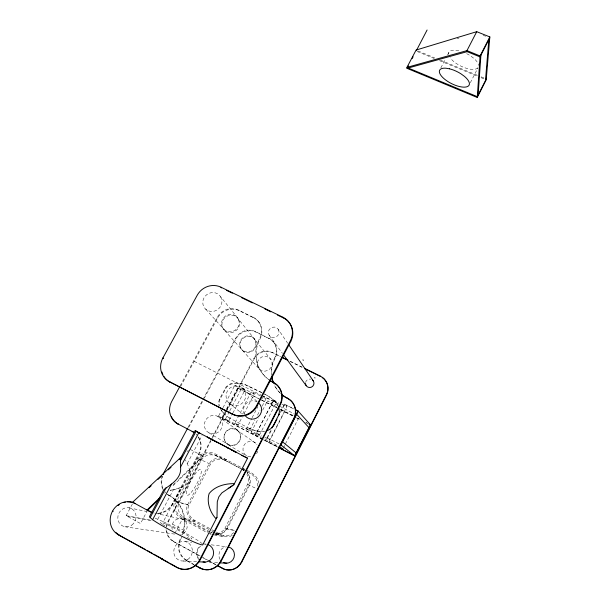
<?xml version="1.0" encoding="UTF-8"?>
<svg xmlns="http://www.w3.org/2000/svg" width="600" height="600" viewBox="0 0 600 600"><rect width="100%" height="100%" fill="white"/><g stroke="black" fill="none" stroke-linecap="round" stroke-linejoin="round"><path stroke-width="0.45" stroke-dasharray="3 2.25" d="M257.625 486.105C258.795 478.418 251.325 473.168 245.048 470.783M261.608 392.438L243.952 384L236.805 382.785L230.587 383.707L226.252 386.632L219.525 398.963L218.61 402.12L218.955 405.683M261.975 392.805L244.358 384.382L237.218 383.16L231.015 384.082L226.68 387.007L219.968 399.315L219.06 402.465L219.405 406.013M216.36 533.602C219.885 533.332 223.343 531.39 224.985 528.195L247.478 484.485C249.105 481.312 248.663 477.412 246.915 474.39M243.495 469.972L226.11 460.845C221.04 457.995 213.382 458.745 210.45 464.265L188.933 505.26C186.023 510.908 189.675 517.808 194.97 520.515L211.298 529.38M226.635 459.825C221.002 456.668 212.505 457.5 209.243 463.627L187.725 504.607C184.485 510.877 188.55 518.55 194.43 521.558L210.757 530.43M240.645 467.183L215.97 454.237C210.067 450.93 201.165 451.822 197.73 458.228L175.05 501.18C171.637 507.743 175.852 515.798 182.017 518.955L207.653 532.912M226.11 460.845C219 456.255 205.2 448.35 198.998 458.895L176.317 501.862C173.243 507.772 177.045 515.025 182.587 517.86L208.222 531.81M283.275 448.132L284.962 444.825M285.39 443.993L298.507 418.32M470.332 82.74L477.817 68.093M280.545 411.45L284.355 404.062L286.83 406.688L269.752 439.838L267 437.722L270.81 430.335M267.405 438.037L271.207 430.665M280.5 412.643L284.722 404.452L294.278 409.252M268.882 442.283L284.798 411.36M214.875 534.945C219.39 535.178 224.167 533.033 226.275 528.893L248.767 485.168L249.915 480.51L248.925 475.537M259.395 435.173L276.233 402.638L273.69 400.05L256.582 433.058L259.395 435.173L246.487 428.528L251.685 418.56M260.377 395.888L251.513 391.403L234.862 423.173L249.405 430.665L254.94 420.022M257.498 415.11L260.048 410.197M262.178 406.103L266.01 398.737L263.362 396.135L276.233 402.638M251.115 432.368L258.39 418.35M262.68 410.115L267.39 401.048M440.85 67.875L445.478 58.957M447.585 54.907L448.845 52.477M186.165 560.46L186.225 560.34A16.245 15.225 -72.4 0 1 180.39 538.582L180.938 538.658A16.215 15.195 -72.5 0 0 186.765 560.362L186.165 560.46L194.138 564.877M262.755 439.065A17.91 0.57 27.6 0 1 255.757 434.332L272.19 402.638L279.435 406.072M252.112 417.728L257.737 406.935M261.638 399.457L262.935 396.967M229.395 411.585L225.502 418.972L237.892 425.355L242.205 417.112M243.93 413.812L254.288 394.028L251.513 391.403M229.822 410.76L241.928 387.78L254.288 394.028M222.548 408.555L218.603 416.018L228.615 421.178L232.447 413.888M232.868 413.077L244.792 390.405L241.928 387.78M174.968 533.235L182.363 519.135M157.875 513.285A17.558 16.41 -65 0 0 172.282 503.73L198.51 454.08A17.19 16.237 -59.9 0 0 197.032 435.382M222.983 407.73L234.81 385.35L244.792 390.405M155.16 518.205L163.275 521.715L181.455 487.312L185.97 484.928L189.33 481.118C191.895 473.978 188.76 466.125 185.34 459.817M158.512 513.42A17.513 16.372 -65 0 0 172.89 503.888L199.058 454.35A17.152 16.207 -60 0 0 196.132 434.123M225.968 409.965L221.655 418.147L277.118 446.737M226.395 409.147L237.615 387.877L258.525 398.467M262.612 439.335L222.06 418.433L225.075 412.717M226.792 409.447L237.99 388.215L234.81 385.35M166.23 526.44A14.745 13.808 -69.7 0 1 167.85 521.595L210.63 440.475M212.377 437.16L226.343 410.67M226.785 409.845L253.845 358.522A13.785 13.305 -44.7 0 1 272.13 352.32L280.455 356.43M166.665 527.168A14.715 13.785 -69.7 0 1 168.36 521.692L225.87 412.62M226.305 411.795L254.19 358.905A13.755 13.283 -44.8 0 1 272.438 352.718L280.748 356.827M157.755 519.24L173.415 489.683L181.455 487.312L173.767 489.87L170.28 490.335M187.2 463.665L202.058 435.607M132.428 503.903L126.127 515.632L140.498 523.545L146.782 511.755M188.137 427.275L235.56 338.407A15.082 14.46 -42.2 0 1 255.555 331.62L268.95 338.49A15.09 14.527 -42.4 0 1 275.1 358.245A30.405 29.655 -42.9 0 0 271.635 373.403M188.797 427.283L203.79 399.188M204.225 398.362L235.965 338.873A15.053 14.438 -42.3 0 1 255.923 332.093L268.95 338.49M180.127 385.942L217.058 317.558A16.418 15.63 -40.4 0 1 238.822 310.163L253.395 317.618A16.433 15.712 -40.3 0 1 259.987 339A33.127 32.13 -39.9 0 0 268.41 379.455M180.608 386.528L217.545 318.105A16.388 15.6 -40.4 0 1 239.265 310.725L253.395 317.618M164.535 493.155L165.885 491.857M173.288 484.71L175.305 482.76M178.672 479.505L202.905 456.105L203.4 456.345L171.855 486.84M186.983 451.673L188.347 450.412M233.79 532.62C228.892 537.555 221.257 534.9 215.445 533.888C219.93 534.683 225.09 532.882 227.235 528.668L249.48 485.4C251.752 481.095 249.84 476.048 247.14 472.425M232.312 535.403C226.23 538.597 219.285 535.32 213.03 534.757M457.185 38.685L458.955 38.152M170.13 490.252L173.415 489.683M264.87 431.235C259.462 432.112 253.928 430.62 249.09 428.22L256.755 431.175L263.82 431.73M183.165 561.023L196.942 561.705M209.377 562.32L218.58 562.778M186.225 560.34L186.765 560.362M166.058 529.62A14.745 13.808 -69.7 0 0 173.093 541.29L200.572 556.207M185.363 541.59L191.708 542.385M202.59 543.75L206.212 544.2M211.245 544.83L226.695 546.765M124.905 526.748L175.2 534.188M458.79 50.745L455.228 50.205A16.455 6.87 26.7 0 0 448.605 54.338M208.522 533.062L211.118 533.513M215.452 534.263L224.048 536.625M212.415 532.553L210.653 532.237L212.197 532.972M213.292 532.71L219.458 533.812L224.077 535.395M127.448 516.36L151.358 520.702M126.127 515.632L151.087 520.207M167.85 521.595L168.36 521.692M226.275 528.893L234.93 530.685M128.97 507.787L147.27 511.627M153.555 512.94L154.2 513.075M155.505 513.352L183.015 519.345A8.1 7.59 -69.5 0 1 186.368 529.995L185.235 531.78A8.1 7.59 -69.5 0 1 180.6 534.57M182.017 518.955L194.43 521.558M224.985 528.195L234.517 530.183M182.587 517.86L194.97 520.515M172.282 503.73L172.89 503.888M176.317 501.862L188.933 505.26M175.05 501.18L187.725 504.607M167.123 494.272A15.908 14.962 -64.1 0 0 168.78 495.322L169.343 495.48A32.483 30.247 -67.7 0 1 182.678 534.757M209.985 533.94L211.192 534.352M483.202 35.295L485.655 36.277M418.2 51.052L434.572 57.765M440.61 60.233L477.66 75.427M481.11 76.838L484.553 78.255M417 51.42L434.303 58.515M439.493 60.645L477.555 76.252M481.02 77.67L484.478 79.095M247.478 484.485L256.77 488.707M217.725 456.502C212.46 453.548 204.517 454.335 201.465 460.05L179.04 502.597C176.002 508.447 179.775 515.625 185.265 518.438L209.835 531.795M195.548 459.683L196.103 459.938M197.73 458.228L210.45 464.265M198.51 454.08L199.058 454.35M255.757 434.332L261.42 437.145M290.445 361.373L302.108 367.132M289.89 361.343L303.195 367.913M264.832 394.065L272.827 399.165L278.048 404.947M262.778 393.21L269.13 396.607L275.16 401.423M284.355 404.062L293.978 408.923M273.69 400.05L278.618 402.54M281.903 404.197L286.83 406.688M194.212 361.327L261.075 395.115M261.907 395.543L278.625 403.987M263.595 397.515L266.01 398.737M261.87 400.162L276.923 407.79M280.267 409.478L293.647 416.257M296.993 417.952L299.505 419.22M306.195 422.61L307.868 423.457M237.99 388.215L260.535 399.63M261.368 400.058L276.397 407.67M280.567 409.778L293.093 416.123M296.43 417.817L298.935 419.085M305.61 422.467L307.282 423.315M279.78 406.245L291.54 412.515A17.79 1.133 27.6 0 1 294.022 413.955M249.487 428.513L229.05 417.78M267 437.722L280.673 444.757M256.582 433.058L261.525 435.6M264.817 437.295L269.752 439.838M263.445 439.763L277.515 447.015M264.855 438.908L275.183 444.382A17.91 0.57 27.6 0 1 278.46 446.205M244.47 470.528L242.97 469.755L244.425 470.625M245.22 470.918L250.47 473.632M242.257 468.03C248.88 471.24 257.925 474.877 258.99 483.33M215.415 455.303L240.907 468.69M190.215 449.4L203.4 456.345M212.115 529.822L215.377 531.6M216.195 532.043L219.458 533.812M211.567 530.873L214.837 532.65M215.655 533.092L218.917 534.862M172.462 524.123L185.55 531.278M201.39 556.658L207.93 560.257M208.748 560.715L216.105 564.765M173.093 541.29L200.115 556.178M203.392 557.977L207.487 560.235M208.305 560.685L215.678 564.75M186.697 560.49L193.86 564.45M228.278 444.855L246.945 456.007M209.002 432.87L228.308 444.442M229.485 418.095L224.993 414.743M236.228 429.668L255.757 443.22M217.74 416.34L238.028 430.455A8.587 8.228 -60.1 0 1 234.667 444.893A8.587 8.228 -60.1 0 1 224.212 435.165A8.587 8.228 -60.1 0 1 238.028 430.455M218.603 416.018L222.06 418.433M225.502 418.972L228.615 421.178M234.862 423.173L237.892 425.355M246.487 428.528L249.405 430.665M243.09 468.585L244.597 469.725M242.37 469.56L243.728 470.588M219.525 398.963L219.968 399.315M229.103 403.252L242.692 414.022M225.345 387.99L225.78 388.357M242.7 388.245A10.125 9.712 -52.4 0 1 238.74 405.202A10.125 9.712 -52.4 0 1 226.312 393.847A10.125 9.712 -52.4 0 1 242.7 388.245L257.407 401.783M248.715 385.935L249.105 386.31M225.428 415.058L220.538 409.403M263.13 374.37L263.528 374.805M205.702 309.173L224.243 329.73M224.632 330.502L242.235 349.995M242.542 350.483L259.597 369.353M217.058 317.558L217.545 318.105M235.56 338.407L235.965 338.873M253.845 358.522L254.19 358.905M274.597 400.868L278.04 405.75M246.975 472.785L248.917 475.395M223.702 413.355L220.987 409.732M255.03 339.84A8.272 7.928 -42.2 0 1 248.377 352.447A8.272 7.928 -42.2 0 1 240.968 340.86A8.272 7.928 -42.2 0 1 255.03 339.84L271.005 359.58A7.575 7.312 -44.6 0 1 264.952 371.175A7.575 7.312 -44.6 0 1 258.12 360.495A7.575 7.312 -44.6 0 1 271.005 359.58M220.545 296.663A9.788 9.24 -38.8 0 1 212.565 311.445A9.788 9.24 -38.8 0 1 203.962 297.938A9.788 9.24 -38.8 0 1 220.545 296.663L237.9 318.157A9.03 8.587 -40.2 0 1 230.595 331.853A9.03 8.587 -40.2 0 1 222.585 319.298A9.03 8.587 -40.2 0 1 237.9 318.157M238.267 318.945A9.015 8.58 -40.3 0 1 230.978 332.625A9.015 8.58 -40.3 0 1 222.975 320.093A9.015 8.58 -40.3 0 1 238.267 318.945L254.752 339.33A8.295 7.95 -42.1 0 1 248.085 351.96A8.295 7.95 -42.1 0 1 240.66 340.35A8.295 7.95 -42.1 0 1 254.752 339.33M252.983 317.07A16.462 15.742 -40.3 0 1 259.59 338.49L259.987 339M268.605 338.032A15.12 14.558 -42.4 0 1 274.763 357.817L275.1 358.245M238.822 310.163L239.265 310.725M255.555 331.62L255.923 332.093M272.13 352.32L272.438 352.718M257.843 320.82L258.24 321.368M259.072 322.47L259.47 323.01M273.09 341.505L273.428 341.962M274.23 343.028L274.567 343.485M269.19 335.295L282.435 353.332M278.243 329.355A5.415 5.213 -37.6 0 1 273.915 337.605A5.415 5.213 -37.6 0 1 268.995 330.03A5.415 5.213 -37.6 0 1 278.243 329.355L287.663 343.215M172.26 529.455A8.1 7.59 -69.5 0 1 172.065 525.308L172.733 523.305A8.1 7.59 -69.5 0 1 181.132 518.73M305.61 382.47A4.275 4.185 -45.7 0 1 310.65 379.14M244.38 414.353A9.322 8.985 -55.2 0 1 256.815 401.678M293.108 415.403A17.79 1.133 27.6 0 1 286.755 412.357L282.72 410.295A17.79 1.133 27.6 0 1 278.715 408.165M277.178 407.325A17.79 1.133 27.6 0 1 272.19 402.638M277.185 446.482A17.91 0.57 27.6 0 1 270.84 443.295L266.79 441.202A17.91 0.57 27.6 0 1 263.543 439.485M477.893 67.77A16.455 6.87 26.7 0 1 464.722 67.74A16.455 6.87 26.7 0 1 450.127 57.758M466.65 53.64A16.455 6.87 26.7 0 1 470.4 55.8L473.678 58.238A16.455 6.87 26.7 0 1 478.59 65.453M199.125 559.793A9.045 8.49 -74 0 1 200.055 546.015M204.907 544.125A9.045 8.49 -74 0 1 206.392 544.185M182.04 536.34A32.483 30.247 -67.7 0 1 180.938 538.658M169.343 495.48A15.878 14.933 -64.2 0 1 167.685 494.43M162.877 488.25A15.878 14.933 -64.2 0 1 162.817 476.265M162.87 489.285A15.908 14.962 -64.1 0 1 162.24 476.062M168.78 495.322A32.55 30.307 -67.7 0 1 182.137 534.675M280.62 393.533A30.405 29.655 -42.9 0 1 274.32 384.72M279.735 392.625A30.465 29.707 -42.9 0 1 274.32 385.043M271.462 375.345A30.465 29.707 -42.9 0 1 274.763 357.817M163.275 521.715A30.15 2.34 27.7 0 1 201.817 543.368M189.727 538.523A17.602 1.365 27.7 0 1 184.86 536.505M164.94 525.923A17.602 1.365 27.7 0 1 163.02 524.685M162.495 524.325A17.602 1.365 27.7 0 1 174.218 528.15A17.602 1.365 27.7 0 1 191.265 538.95M268.71 379.538A33.203 32.19 -39.8 0 1 259.59 338.49M250.778 456.817A7.837 7.538 -63.4 0 1 243.862 445.582A7.837 7.538 -63.4 0 1 257.017 444.75M257.775 451.252A7.837 7.538 -63.4 0 1 256.522 453.675M220.028 559.44A8.22 7.748 -76.1 0 1 226.5 546.817M198.248 558.03A9.03 8.475 -74.1 0 1 200.565 546.067M173.595 541.35A14.715 13.785 -69.7 0 1 166.688 530.97M131.82 525.09A9.735 9.008 -65.7 0 0 131.197 508.515A9.735 9.008 -65.7 0 0 117.825 518.205A9.735 9.008 -65.7 0 0 131.82 525.09M187.822 559.44A9.885 9.232 -72.1 0 0 187.613 542.445A9.885 9.232 -72.1 0 0 173.775 551.722A9.885 9.232 -72.1 0 0 187.822 559.44M191.13 492.487A14.745 3.322 -61.8 0 0 201.3 470.107A14.745 3.322 -61.8 0 0 189.09 484.47A14.745 3.322 -61.8 0 0 191.13 492.487M215.917 433.357A9.353 8.918 -57.4 0 0 219.645 417.675A9.353 8.918 -57.4 0 0 204.6 422.812A9.353 8.918 -57.4 0 0 215.917 433.357M234.623 445.305A8.572 8.212 -60.2 0 0 237.975 430.897A8.572 8.212 -60.2 0 0 224.19 435.6A8.572 8.212 -60.2 0 0 234.623 445.305"/><path stroke-width="0.9" d="M477.24 97.47L480.09 55.943L489.825 36.915L476.73 31.68L416.077 50.062L406.95 67.373L407.025 68.34L477.24 97.47L486.21 79.8L489.825 36.915M478.125 95.017L480.915 55.148M485.452 80.58L488.85 39.652M180.593 467.01C181.785 478.283 171.66 484.005 163.898 489.548L149.438 516.735L152.61 519.735A30.15 2.34 27.7 0 0 182.933 536.827A30.15 2.34 27.7 0 0 202.86 544.59L216.99 517.29L217.282 501.705L218.827 496.875L221.85 492.908L233.782 484.845L247.56 458.213L195.18 430.71L181.282 456.84L180.435 460.732L180.593 467.01L198.907 432.495M258 489.36L258.585 487.957M217.312 565.65L222.645 568.365A14.925 14.07 -76.4 0 0 241.86 561.877L326.595 394.942A13.883 13.612 -47.3 0 0 322.185 377.43M310.373 424.725L294.615 455.76L278.782 447.6M486.278 78.96L477.293 96.653L408.217 68.01M278.34 447.442L294.892 455.978L310.62 425.002L297.99 410.94L295.582 409.732M222.225 568.357A14.947 14.092 -76.3 0 0 241.478 561.855L326.377 394.62A13.913 13.635 -47.2 0 0 320.423 376.185L304.605 368.362M489.743 37.912L480.022 56.903L466.92 51.585M194.933 565.32L199.718 567.967A16.447 15.442 -74.2 0 0 220.875 560.82L293.685 418.627A15.465 15.023 -56 0 0 287.303 398.115A30.465 29.707 -42.9 0 1 281.452 394.222M297.99 410.94L280.673 444.757L294.892 455.978M205.995 569.737A16.418 15.413 -74.3 0 0 221.34 560.85L293.993 418.942A15.435 14.992 -56.1 0 0 295.358 415.147M281.002 445.02L298.282 411.27L295.882 410.062M272.077 427.875L279.278 413.918M273.577 425.7L276.9 419.257M476.73 31.68L466.965 50.617L466.912 51.72L407.025 68.34M161.917 559.192L162.63 559.088L161.917 559.192L176.655 567.398A18.015 16.83 -72.3 0 0 199.808 559.575L279.938 404.46A16.86 16.305 -52.2 0 0 273.06 382.185A30.465 29.707 -42.9 0 1 271.688 376.897M176.655 567.398L177.262 567.412A17.97 16.793 -72.3 0 0 200.362 559.612L280.298 404.835A16.822 16.275 -52.3 0 0 273.435 382.597L273.06 382.185A33.203 32.19 -39.8 0 1 269.4 380.025M416.558 50.25L427.095 30M169.538 381.788L232.065 413.88A18.48 17.753 -52.7 0 0 256.59 405.57L290.37 340.785A18.067 17.407 -37.6 0 0 282.892 317.212L220.897 287.168A17.857 16.86 -38.9 0 0 197.243 295.215L162.915 357.952A18.247 17.197 -48.7 0 0 169.538 381.788L232.627 414.308A18.428 17.707 -52.7 0 0 257.085 406.02L290.775 341.392A18.023 17.37 -37.7 0 0 283.305 317.88L282.892 317.212M407.46 67.523L408.322 65.873M412.23 58.47L413.1 56.82M152.61 519.735L171.547 484.043M150.12 517.785L166.238 487.447M180.435 460.732L196.163 431.138M187.695 428.1L163.102 474.18L163.672 474.382M179.685 386.768L171.675 401.595A16.928 16.013 -54.7 0 0 177.84 423.893L178.425 424.222A16.89 15.982 -54.7 0 1 172.778 419.107M236.663 531.045L234.847 533.535M159.825 497.707L147.03 510.06L147.697 510.202L159.105 499.17M232.41 485.625L228.142 488.452M216.99 517.29L215.767 518.445C209.925 512.13 206.498 501.96 209.13 493.56C214.8 486.397 224.88 483.562 233.775 483.653L233.782 484.845M149.108 487.68L151.163 485.768M158.017 479.385L161.438 476.197M168.292 469.815L171.03 467.265M179.257 459.607L180.623 458.332M151.485 512.325A17.558 16.41 -65 0 1 149.528 511.425L132.653 502.2L182.235 456.097M279.39 414.428L278.58 415.028L279.457 411.832L278.595 406.995M267.51 430.582L270.705 428.798L272.812 426.21L273.165 426.51M406.95 67.373L466.965 50.617L480.09 55.943M199.718 567.967L200.22 567.975A16.418 15.413 -74.3 0 0 205.32 569.662M198.78 561.795L205.208 562.118M219.495 562.822L226.853 563.19M199.808 559.575L200.362 559.612M220.875 560.82L221.34 560.85M241.478 561.855L241.86 561.877M135.127 503.55A17.73 16.402 -65.9 0 0 112.44 511.268A17.73 16.402 -65.9 0 0 118.38 534.787L145.703 549.668M112.462 511.222L113.205 511.357M149.528 511.425L150.188 511.56A17.513 16.372 -65 0 0 152.137 512.46M132.653 502.2L133.35 502.357M247.56 458.213L244.005 456.487M226.485 290.332L232.335 293.168M241.522 297.623L252.39 302.888M264.923 308.97L270.772 311.805M277.455 315.045L283.305 317.88M282.12 357.255L287.947 360.135M282.413 357.645L287.4 360.112M304.853 368.737L320.647 376.538L320.423 376.185M207.285 436.995L236.632 452.445L233.94 451.162M308.955 424.155L310.62 425.002M241.792 455.37L243.263 456.12M230.362 449.332L233.243 450.81M233.325 451.02L235.695 452.243M226.897 447.54L228.975 448.62M177.84 423.893L192.697 431.678A17.152 16.207 -60 0 1 193.92 432.382M217.627 442.68L209.88 438.555M198.487 432.615L200.093 433.478M207.225 437.115L209.19 438.188M146.993 509.82L150.188 511.56M217.74 565.665L222.645 568.365M195.45 565.335L200.22 567.975M197.865 432.263L195.18 430.71M147.315 550.567L152.153 553.26M153.765 554.153L162.63 559.088M163.373 559.68L169.095 562.86M170.73 563.775L176.445 566.955M118.38 534.787L161.985 559.05M192.697 431.678L192.142 431.362A17.19 16.237 -59.9 0 1 193.95 432.472M232.065 413.88L232.627 414.308M162.915 357.952L163.642 358.515M282.608 441.893L296.077 452.888M256.59 405.57L257.085 406.02M296.7 414.36L308.933 427.567M287.303 398.115L287.618 398.467A15.435 14.992 -56.1 0 1 295.485 414.487M220.897 287.168L221.468 287.903M283.545 354.832L306.18 385.65M288.712 344.752L313.305 380.933M290.37 340.785L290.775 341.392M302.978 359.85L303.285 360.322M314.7 377.587L314.962 377.985M312.593 380.108A4.275 4.185 -45.7 0 1 311.535 387.09A4.275 4.185 -45.7 0 1 305.52 383.572M258.743 403.013A9.322 8.985 -55.2 0 1 258.57 416.61A9.322 8.985 -55.2 0 1 245.212 415.688M279.157 446.603A17.91 0.57 27.6 0 1 278.663 447.195M207.833 544.507A9.045 8.49 -74 0 1 213.248 555.39A9.045 8.49 -74 0 1 202.987 561.923M287.618 398.467A30.405 29.655 -42.9 0 1 281.775 394.582M273.705 383.288A30.405 29.655 -42.9 0 1 272.032 377.288M170.25 382.29A18.203 17.152 -48.8 0 1 163.748 376.207M162.907 374.61A18.203 17.152 -48.8 0 1 161.97 372.045M119.115 534.87A17.685 16.365 -65.9 0 1 115.688 532.275M118.073 505.553A17.685 16.365 -65.9 0 1 119.288 504.668M123.983 502.485A17.685 16.365 -65.9 0 1 125.4 502.14M127.56 501.87A17.685 16.365 -65.9 0 1 133.208 502.582M172.403 418.515A16.89 15.982 -54.7 0 1 171.442 416.625M273.435 382.597A33.127 32.13 -39.9 0 1 270.487 380.918M228.51 546.99A8.22 7.748 -76.1 0 1 234.045 557.415A8.22 7.748 -76.1 0 1 223.545 562.597M449.445 68.797L445.897 68.213A16.523 6.6 26.8 0 0 442.68 77.438A16.523 6.6 26.8 0 0 464.76 87.135A16.523 6.6 26.8 0 0 464.393 76.328L461.092 73.912A16.523 6.6 26.8 0 0 449.445 68.797"/></g></svg>
